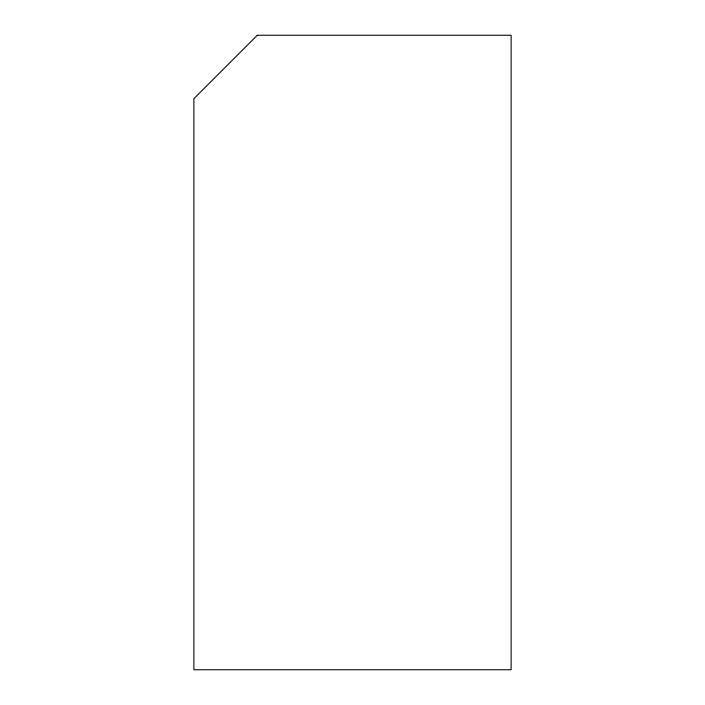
<?xml version="1.0" encoding="UTF-8"?>
<svg xmlns="http://www.w3.org/2000/svg" width="705" height="705" viewBox="0 0 705 705"><rect width="100%" height="100%" fill="white"/><g stroke="black" fill="none" stroke-linecap="round" stroke-linejoin="round"><path stroke-width="1.06" d="M257.325 35.25L193.875 98.7L193.875 669.75L511.125 669.75L511.125 35.25L257.325 35.25"/></g></svg>
